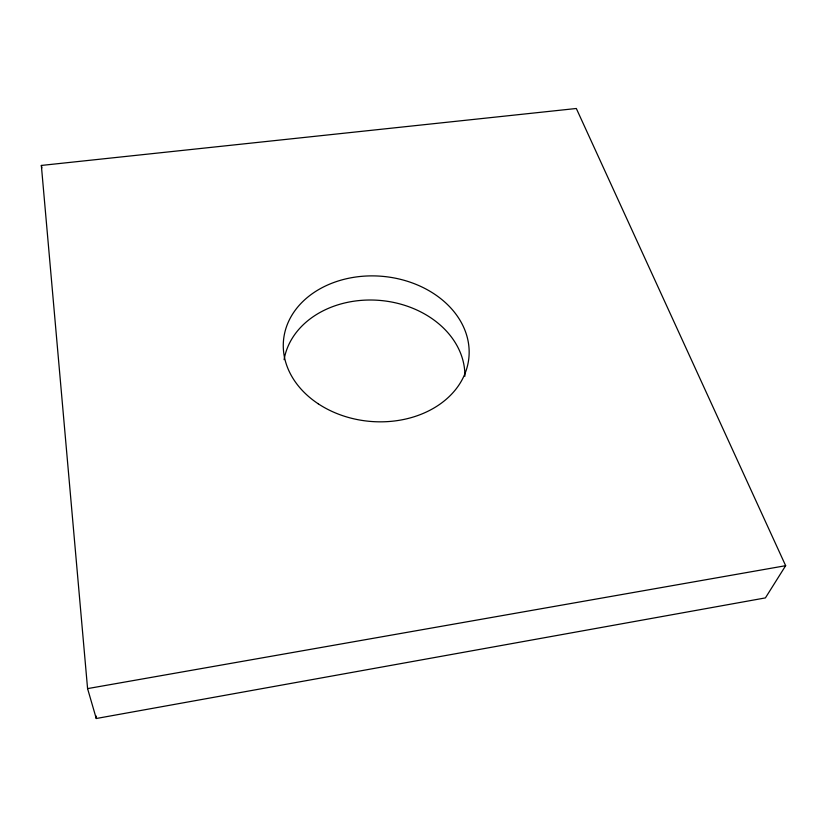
<?xml version="1.0" encoding="UTF-8"?>
<svg xmlns="http://www.w3.org/2000/svg" width="827" height="827" viewBox="0 0 827 827"><rect width="100%" height="100%" fill="white"/><g stroke="black" fill="none" stroke-linecap="round" stroke-linejoin="round"><path stroke-width="1.24" d="M785.65 565.689L765.409 597.9L96.263 718.508L87.579 688.612L41.35 165.441L576.326 108.492L785.65 565.689L87.579 688.612M41.35 165.441L41.857 167.933M96.035 715.934L96.263 718.508M284.095 359.662A90.939 72.114 5.2 0 1 380.699 300.49A90.939 72.114 5.2 0 1 464.877 376.244M318.23 403.793A93.089 72.786 5.2 0 0 468.113 363.001A93.089 72.786 5.2 0 0 342.316 279.784A93.089 72.786 5.2 0 0 318.23 403.793"/></g></svg>
